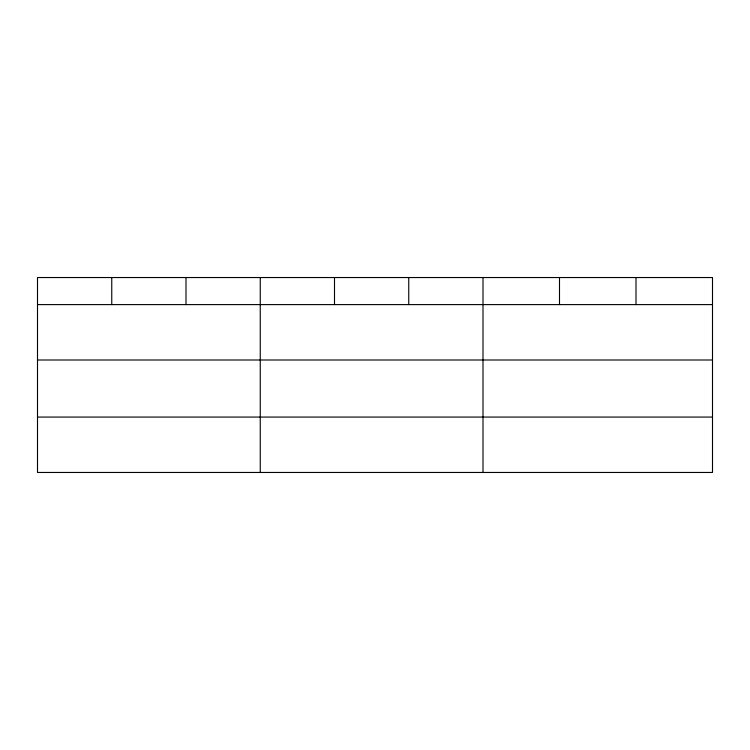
<?xml version="1.0" encoding="UTF-8"?>
<svg xmlns="http://www.w3.org/2000/svg" width="750" height="750" viewBox="0 0 750 750"><rect width="100%" height="100%" fill="white"/><g stroke="black" fill="none" stroke-linecap="round" stroke-linejoin="round"><path stroke-width="1.12" d="M712.5 360L712.5 277.538L37.5 277.538L37.5 472.462L712.5 472.462L712.5 360L37.5 360M37.5 304.603L712.5 304.603M37.5 417.066L712.5 417.066M636 277.538L636 304.603M559.5 277.538L559.5 304.603M483 277.538L483 472.462M408.75 277.538L408.75 304.603M334.5 277.538L334.5 304.603M260.25 277.538L260.25 472.462M186 277.538L186 304.603M111.75 277.538L111.75 304.603"/></g></svg>
